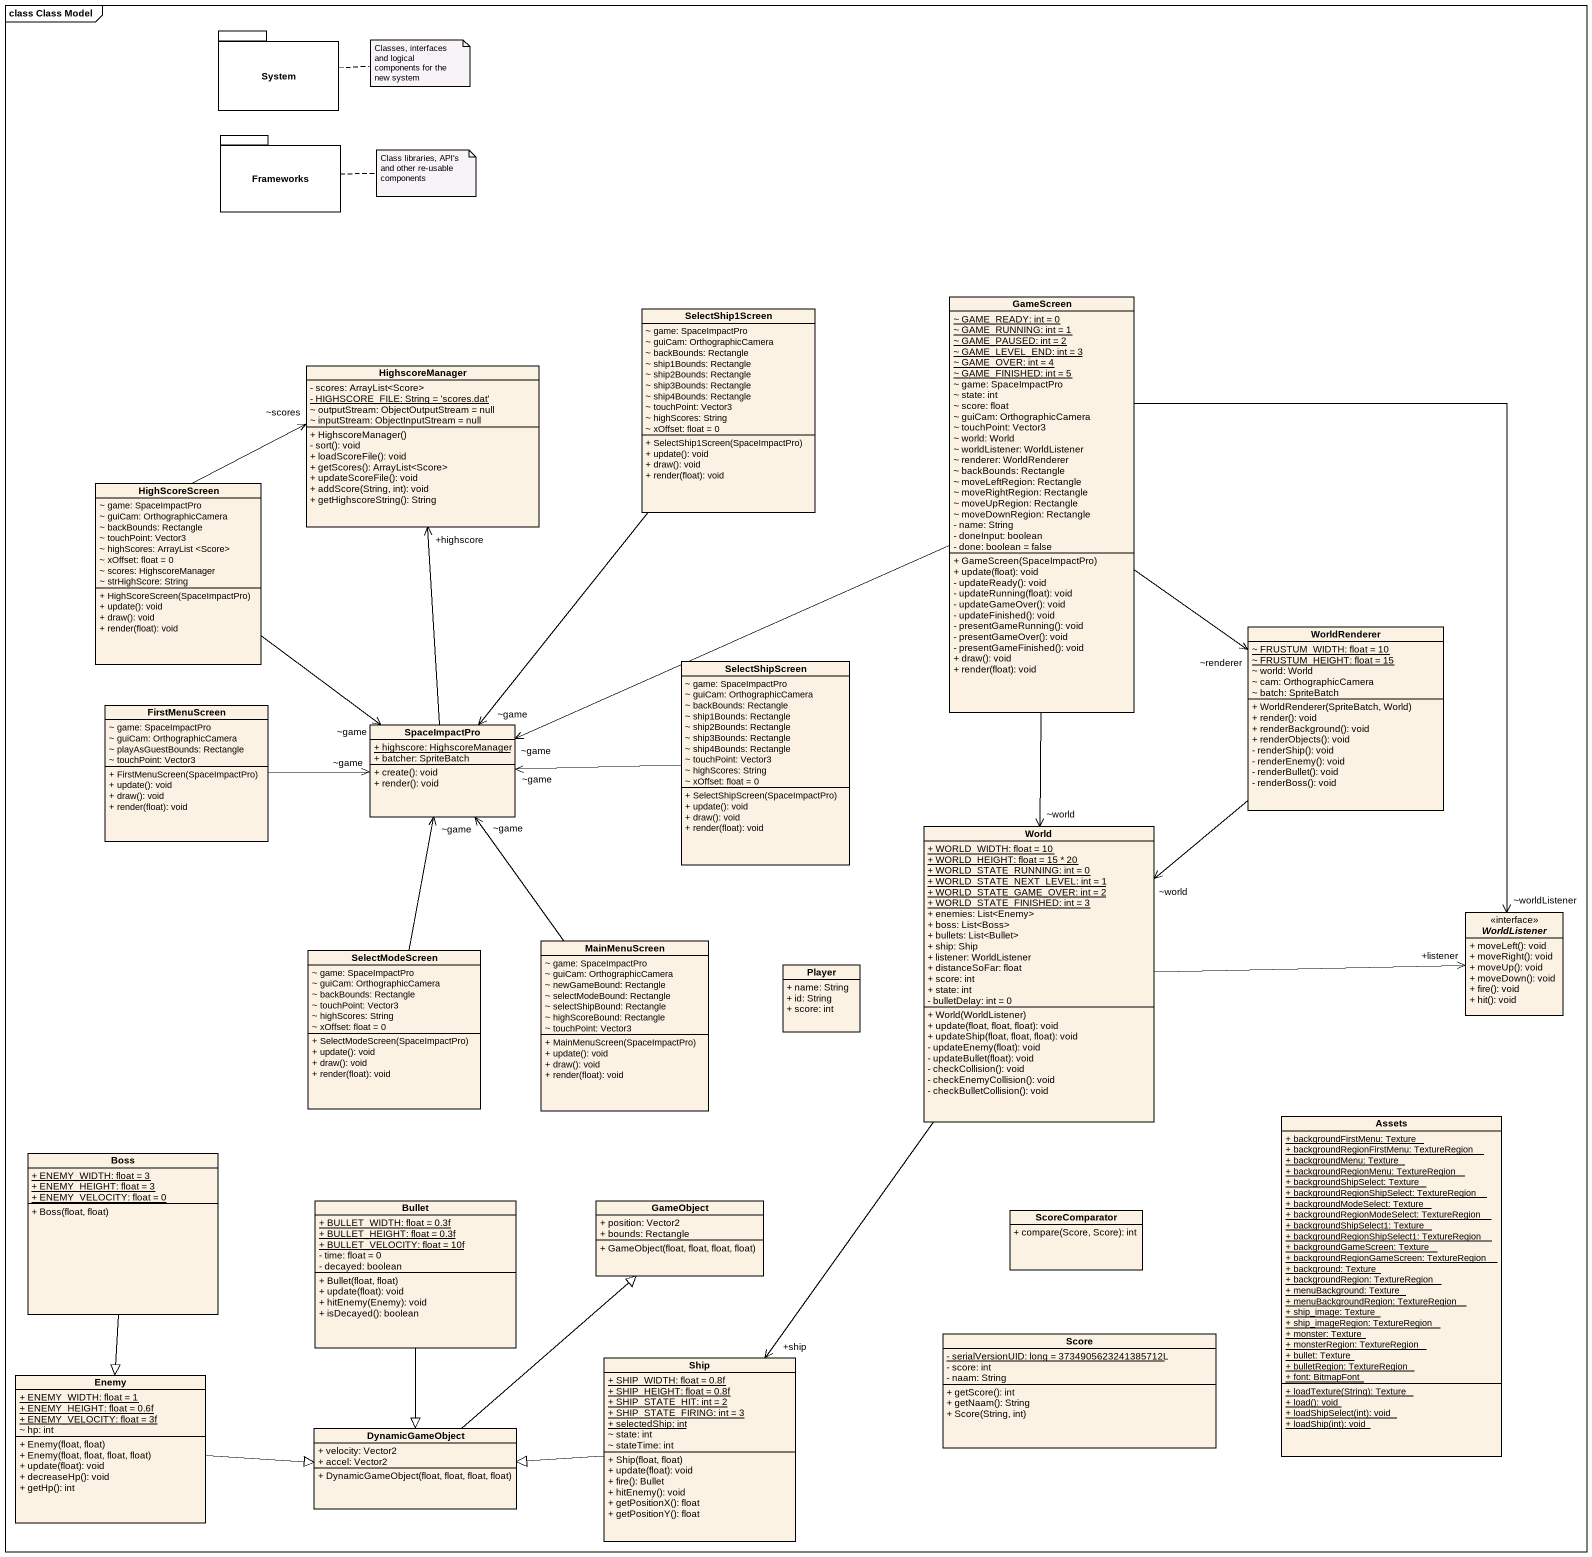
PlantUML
@startuml
mainframe class Class Model
hide circle
hide empty members
skinparam classAttributeIconSize 0
package System {
}
package Frameworks {
}
class SelectShip1Screen {
  ~ game: SpaceImpactPro
  ~ guiCam: OrthographicCamera
  ~ backBounds: Rectangle
  ~ ship1Bounds: Rectangle
  ~ ship2Bounds: Rectangle
  ~ ship3Bounds: Rectangle
  ~ ship4Bounds: Rectangle
  ~ touchPoint: Vector3
  ~ highScores: String
  ~ xOffset: float = 0
  + SelectShip1Screen(SpaceImpactPro)
  + update(): void
  + draw(): void
  + render(float): void
}
class GameScreen {
  {static} ~ GAME_READY: int = 0
  {static} ~ GAME_RUNNING: int = 1
  {static} ~ GAME_PAUSED: int = 2
  {static} ~ GAME_LEVEL_END: int = 3
  {static} ~ GAME_OVER: int = 4
  {static} ~ GAME_FINISHED: int = 5
  ~ game: SpaceImpactPro
  ~ state: int
  ~ score: float
  ~ guiCam: OrthographicCamera
  ~ touchPoint: Vector3
  ~ world: World
  ~ worldListener: WorldListener
  ~ renderer: WorldRenderer
  ~ backBounds: Rectangle
  ~ moveLeftRegion: Rectangle
  ~ moveRightRegion: Rectangle
  ~ moveUpRegion: Rectangle
  ~ moveDownRegion: Rectangle
  - name: String
  - doneInput: boolean
  - done: boolean = false
  + GameScreen(SpaceImpactPro)
  + update(float): void
  - updateReady(): void
  - updateRunning(float): void
  - updateGameOver(): void
  - updateFinished(): void
  - presentGameRunning(): void
  - presentGameOver(): void
  - presentGameFinished(): void
  + draw(): void
  + render(float): void
}
class HighscoreManager {
  - scores: ArrayList<Score>
  {static} - HIGHSCORE_FILE: String = 'scores.dat'
  ~ outputStream: ObjectOutputStream = null
  ~ inputStream: ObjectInputStream = null
  + HighscoreManager()
  - sort(): void
  + loadScoreFile(): void
  + getScores(): ArrayList<Score>
  + updateScoreFile(): void
  + addScore(String, int): void
  + getHighscoreString(): String
}
class HighScoreScreen {
  ~ game: SpaceImpactPro
  ~ guiCam: OrthographicCamera
  ~ backBounds: Rectangle
  ~ touchPoint: Vector3
  ~ highScores: ArrayList <Score>
  ~ xOffset: float = 0
  ~ scores: HighscoreManager
  ~ strHighScore: String
  + HighScoreScreen(SpaceImpactPro)
  + update(): void
  + draw(): void
  + render(float): void
}
class WorldRenderer {
  {static} ~ FRUSTUM_WIDTH: float = 10
  {static} ~ FRUSTUM_HEIGHT: float = 15
  ~ world: World
  ~ cam: OrthographicCamera
  ~ batch: SpriteBatch
  + WorldRenderer(SpriteBatch, World)
  + render(): void
  + renderBackground(): void
  + renderObjects(): void
  - renderShip(): void
  - renderEnemy(): void
  - renderBullet(): void
  - renderBoss(): void
}
class SelectShipScreen {
  ~ game: SpaceImpactPro
  ~ guiCam: OrthographicCamera
  ~ backBounds: Rectangle
  ~ ship1Bounds: Rectangle
  ~ ship2Bounds: Rectangle
  ~ ship3Bounds: Rectangle
  ~ ship4Bounds: Rectangle
  ~ touchPoint: Vector3
  ~ highScores: String
  ~ xOffset: float = 0
  + SelectShipScreen(SpaceImpactPro)
  + update(): void
  + draw(): void
  + render(float): void
}
class FirstMenuScreen {
  ~ game: SpaceImpactPro
  ~ guiCam: OrthographicCamera
  ~ playAsGuestBounds: Rectangle
  ~ touchPoint: Vector3
  + FirstMenuScreen(SpaceImpactPro)
  + update(): void
  + draw(): void
  + render(float): void
}
class SpaceImpactPro {
  {static} + highscore: HighscoreManager
  + batcher: SpriteBatch
  + create(): void
  + render(): void
}
class World {
  {static} + WORLD_WIDTH: float = 10
  {static} + WORLD_HEIGHT: float = 15 * 20
  {static} + WORLD_STATE_RUNNING: int = 0
  {static} + WORLD_STATE_NEXT_LEVEL: int = 1
  {static} + WORLD_STATE_GAME_OVER: int = 2
  {static} + WORLD_STATE_FINISHED: int = 3
  + enemies: List<Enemy>
  + boss: List<Boss>
  + bullets: List<Bullet>
  + ship: Ship
  + listener: WorldListener
  + distanceSoFar: float
  + score: int
  + state: int
  - bulletDelay: int = 0
  + World(WorldListener)
  + update(float, float, float): void
  + updateShip(float, float, float): void
  - updateEnemy(float): void
  - updateBullet(float): void
  - checkCollision(): void
  - checkEnemyCollision(): void
  - checkBulletCollision(): void
}
interface WorldListener <<interface>> {
  + moveLeft(): void
  + moveRight(): void
  + moveUp(): void
  + moveDown(): void
  + fire(): void
  + hit(): void
}
class SelectModeScreen {
  ~ game: SpaceImpactPro
  ~ guiCam: OrthographicCamera
  ~ backBounds: Rectangle
  ~ touchPoint: Vector3
  ~ highScores: String
  ~ xOffset: float = 0
  + SelectModeScreen(SpaceImpactPro)
  + update(): void
  + draw(): void
  + render(float): void
}
class MainMenuScreen {
  ~ game: SpaceImpactPro
  ~ guiCam: OrthographicCamera
  ~ newGameBound: Rectangle
  ~ selectModeBound: Rectangle
  ~ selectShipBound: Rectangle
  ~ highScoreBound: Rectangle
  ~ touchPoint: Vector3
  + MainMenuScreen(SpaceImpactPro)
  + update(): void
  + draw(): void
  + render(float): void
}
class Player {
  + name: String
  + id: String
  + score: int
}
class Assets {
  {static} + backgroundFirstMenu: Texture
  {static} + backgroundRegionFirstMenu: TextureRegion
  {static} + backgroundMenu: Texture
  {static} + backgroundRegionMenu: TextureRegion
  {static} + backgroundShipSelect: Texture
  {static} + backgroundRegionShipSelect: TextureRegion
  {static} + backgroundModeSelect: Texture
  {static} + backgroundRegionModeSelect: TextureRegion
  {static} + backgroundShipSelect1: Texture
  {static} + backgroundRegionShipSelect1: TextureRegion
  {static} + backgroundGameScreen: Texture
  {static} + backgroundRegionGameScreen: TextureRegion
  {static} + background: Texture
  {static} + backgroundRegion: TextureRegion
  {static} + menuBackground: Texture
  {static} + menuBackgroundRegion: TextureRegion
  {static} + ship_image: Texture
  {static} + ship_imageRegion: TextureRegion
  {static} + monster: Texture
  {static} + monsterRegion: TextureRegion
  {static} + bullet: Texture
  {static} + bulletRegion: TextureRegion
  {static} + font: BitmapFont
  {static} + loadTexture(String): Texture
  {static} + load(): void
  {static} + loadShipSelect(int): void
  {static} + loadShip(int): void
}
class Boss {
  {static} + ENEMY_WIDTH: float = 3
  {static} + ENEMY_HEIGHT: float = 3
  {static} + ENEMY_VELOCITY: float = 0
  + Boss(float, float)
}
class Bullet {
  {static} + BULLET_WIDTH: float = 0.3f
  {static} + BULLET_HEIGHT: float = 0.3f
  {static} + BULLET_VELOCITY: float = 10f
  - time: float = 0
  - decayed: boolean
  + Bullet(float, float)
  + update(float): void
  + hitEnemy(Enemy): void
  + isDecayed(): boolean
}
class GameObject {
  + position: Vector2
  + bounds: Rectangle
  + GameObject(float, float, float, float)
}
class ScoreComparator {
  + compare(Score, Score): int
}
class Score {
  {static} - serialVersionUID: long = 3734905623241385712L
  - score: int
  - naam: String
  + getScore(): int
  + getNaam(): String
  + Score(String, int)
}
class Enemy {
  {static} + ENEMY_WIDTH: float = 1
  {static} + ENEMY_HEIGHT: float = 0.6f
  {static} + ENEMY_VELOCITY: float = 3f
  ~ hp: int
  + Enemy(float, float)
  + Enemy(float, float, float, float)
  + update(float): void
  + decreaseHp(): void
  + getHp(): int
}
class Ship {
  {static} + SHIP_WIDTH: float = 0.8f
  {static} + SHIP_HEIGHT: float = 0.8f
  {static} + SHIP_STATE_HIT: int = 2
  {static} + SHIP_STATE_FIRING: int = 3
  {static} + selectedShip: int
  ~ state: int
  ~ stateTime: int
  + Ship(float, float)
  + update(float): void
  + fire(): Bullet
  + hitEnemy(): void
  + getPositionX(): float
  + getPositionY(): float
}
class DynamicGameObject {
  + velocity: Vector2
  + accel: Vector2
  + DynamicGameObject(float, float, float, float)
}
SelectShip1Screen --> "~game" SpaceImpactPro
GameScreen --> "~renderer" WorldRenderer
GameScreen -left-> "~game" SpaceImpactPro
GameScreen --> "~world" World
GameScreen --> "~worldListener" WorldListener
HighScoreScreen -right-> "~scores" HighscoreManager
HighScoreScreen --> "~game" SpaceImpactPro
WorldRenderer --> "~world" World
SelectShipScreen -left-> "~game" SpaceImpactPro
FirstMenuScreen -right-> "~game" SpaceImpactPro
SpaceImpactPro -up-> "+highscore" HighscoreManager
World -right-> "+listener" WorldListener
World --> "+ship" Ship
SelectModeScreen -up-> "~game" SpaceImpactPro
MainMenuScreen -up-> "~game" SpaceImpactPro
Boss --|> Enemy
Bullet --|> DynamicGameObject
Enemy -right-|> DynamicGameObject
Ship -left-|> DynamicGameObject
DynamicGameObject -up-|> GameObject
note right of System : Classes, interfaces and logical components for the new system
note right of Frameworks : Class libraries, API's and other re-usable components
@enduml
